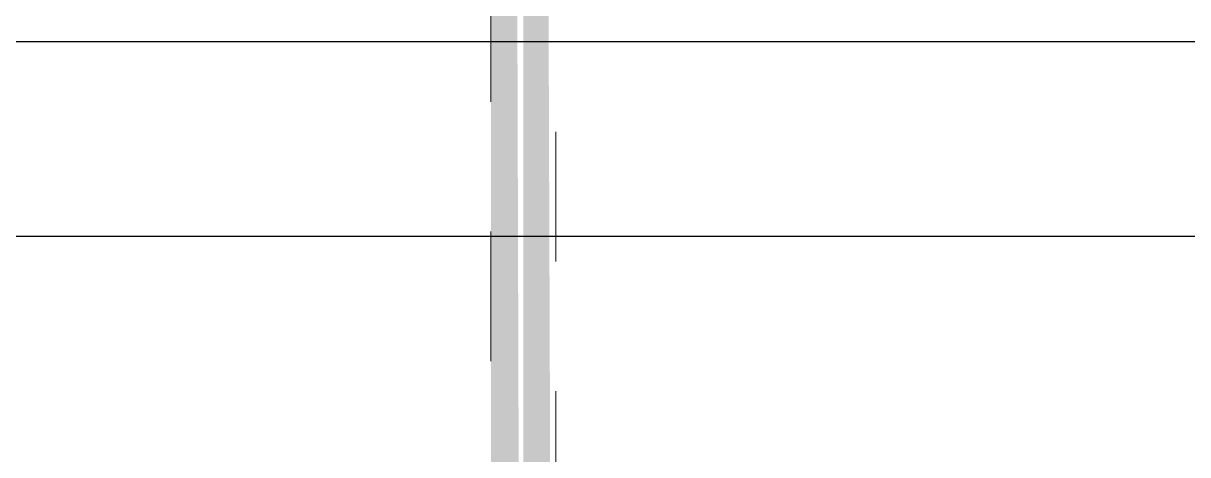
# Model space of a CAD drawing. Header units: metres. Extents: x 149 to 429, y -3 to 162.
# Drawn here: x 355.362 to 356.26, y 96.523 to 96.856 of the extents above; entities that cross this region are included whole.
import ezdxf

# ---------------------------------------------------------------- set-up
doc = ezdxf.new("R2010")
doc.units = ezdxf.units.M
doc.linetypes.add('Aligning Line', pattern=[0.012, 0.006, -0.006])
doc.layers.add('1053_ARQ_BASE_MATADOURO_dwg', color=7, linetype='Continuous', lineweight=5, true_color=0x767676)
doc.layers.add('A-PAREDE', color=7, linetype='Continuous', lineweight=30)
doc.layers.add('P-PIPE', color=7, linetype='Continuous', lineweight=5)

# ---------------------------------------------------------------- blocks, each defined once
blk = doc.blocks.new('1053_ARQ_BASE_MATADOURO_dwg_arq geral tgov-4039641-TÉRREO 1_20 - Dependente 2')
at = {"layer": 'A-PAREDE', "color": 253, "true_color": 0xaaaaaa, "flags": 128}
for points in [[(17.23292, 13.65592), (20.43292, 13.65592), (20.43292, 12.48007)], [(20.13292, 10.60592), (17.53292, 10.60592), (17.38292, 10.75592), (17.38292, 13.35592), (17.53292, 13.50592), (20.13292, 13.50592), (20.28292, 13.35592), (20.28292, 13.07758)]]:
    blk.add_lwpolyline(points, dxfattribs=at)
blk = doc.blocks.new('1053_ARQ_BASE_MATADOURO_dwg-3625622-TÉRREO 1_20 - Dependente 2')
blk.add_blockref('1053_ARQ_BASE_MATADOURO_dwg_arq geral tgov-4039641-TÉRREO 1_20 - Dependente 2', (130.20979, 83.18603))

msp = doc.modelspace()

# ---------------------------------------------------------------- hatches: boundary and pattern name
at = {"layer": 'P-PIPE', "true_color": 0xc0c0c0}
for points in [[(355.72276, 95.27236), (355.74776, 95.27236), (355.74128, 97.49554), (355.72276, 97.49554), (355.72276, 95.44839)], [(355.74776, 95.27236), (355.77276, 95.27236), (355.76498, 97.49554), (355.74776, 97.49554), (355.74776, 95.44839)]]:
    msp.add_hatch(color=9, dxfattribs=at).paths.add_polyline_path(points)

# ---------------------------------------------------------------- linework, layer by layer
at = {"layer": 'P-PIPE', "linetype": 'Aligning Line', "lineweight": 15}
for p, q in [((355.72276, 97.49554), (355.72276, 95.27236)), ((355.77276, 95.27236), (355.77276, 97.49554))]:
    msp.add_line(p, q, dxfattribs=at)

# ---------------------------------------------------------------- block references
at = {"layer": '1053_ARQ_BASE_MATADOURO_dwg', "color": 253, "true_color": 0xaaaaaa}
msp.add_blockref('1053_ARQ_BASE_MATADOURO_dwg-3625622-TÉRREO 1_20 - Dependente 2', (206.40504, 0), dxfattribs=at)

doc.saveas('drawing.dxf')
